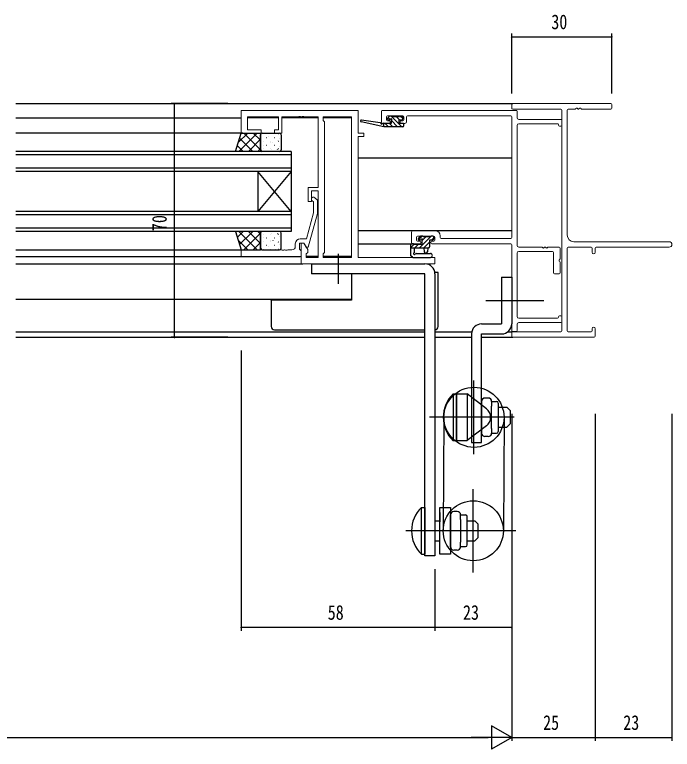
# Model space of a CAD drawing. Units: millimetres, scale not verified. Extents: x -567 to 567, y -403 to 403.
# Drawn here: x 167.7 to 364.6, y -247.9 to -27.8 of the extents above; entities that cross this region are included whole.
import ezdxf
from ezdxf.enums import TextEntityAlignment as Align

# ---------------------------------------------------------------- set-up
doc = ezdxf.new("R2010")
doc.units = ezdxf.units.MM
doc.header["$LTSCALE"] = 2
doc.layers.add('0-2_YKK_11', color=7, linetype='Continuous', lineweight=18)
for name, color, linetype in [('0-3_YKK_12', 2, 'Continuous'), ('0-4_YKK_13', 4, 'Continuous'), ('0-5_YKK_D', 6, 'Continuous')]:
    doc.layers.add(name, color=color, linetype=linetype)
doc.styles.add('ＭＳ ゴシック', font='')
doc.styles.get('ＭＳ ゴシック').set_extended_font_data('MS Gothic')

msp = doc.modelspace()

# ---------------------------------------------------------------- linework, layer by layer
at = {"layer": '0-2_YKK_11'}
for p, q in [((316.522, -54.733), (316.522, -55.763)), ((346.222, -54.433), (316.822, -54.433)), ((346.522, -55.763), (346.522, -54.733)), ((235.522, -56.433), (270.522, -56.433)), ((277.522, -56.733), (277.522, -60.033)), ((317.852, -56.433), (277.822, -56.433)), ((316.822, -56.063), (331.222, -56.063)), ((318.152, -58.633), (318.152, -56.733)), ((331.522, -56.363), (331.522, -122.503)), ((333.152, -93.803), (333.152, -56.363)), ((333.452, -56.063), (335.564, -56.063)), ((336.48, -56.063), (336.564, -56.063)), ((337.48, -56.063), (346.222, -56.063)), ((246.722, -58.363), (237.452, -58.363)), ((246.722, -62.233), (246.722, -58.363)), ((258.522, -79.533), (258.522, -58.363)), ((260.022, -58.363), (268.592, -58.363)), ((268.592, -58.363), (268.592, -100.503)), ((268.592, -58.363), (268.592, -100.503)), ((279.022, -59.233), (279.022, -58.363)), ((279.322, -58.063), (283.922, -58.063)), ((284.222, -58.363), (284.222, -59.233)), ((285.022, -59.833), (285.022, -58.363)), ((285.322, -58.063), (316.222, -58.063)), ((316.522, -58.363), (316.522, -94.503)), ((331.222, -59.133), (318.652, -59.133)), ((331.522, -60.833), (331.522, -59.433)), ((260.452, -99.003), (260.452, -59.863)), ((277.822, -60.333), (279.822, -60.333)), ((279.822, -59.533), (279.322, -59.533)), ((280.122, -60.033), (280.122, -59.833)), ((283.122, -59.833), (283.122, -60.033)), ((283.922, -59.533), (283.422, -59.533)), ((283.422, -60.333), (284.522, -60.333)), ((318.152, -96.933), (318.152, -60.933)), ((318.652, -60.433), (330.222, -60.433)), ((330.522, -60.733), (330.522, -60.833)), ((330.822, -61.133), (331.222, -61.133)), ((245.522, -63.233), (245.522, -62.233)), ((245.522, -62.233), (246.722, -62.233)), ((247.722, -63.233), (245.522, -63.233)), ((270.522, -64.233), (270.522, -100.503)), ((255.522, -79.533), (258.522, -79.533)), ((255.522, -83.733), (255.522, -79.533)), ((258.522, -80.533), (256.522, -80.533)), ((256.522, -80.533), (256.522, -83.733)), ((258.522, -100.503), (258.522, -80.533)), ((256.522, -83.733), (255.522, -83.733)), ((255.042, -94.933), (257.122, -87.172)), ((258.322, -87.33), (255.615, -97.433)), ((286.522, -93.033), (286.522, -96.133)), ((293.622, -92.533), (287.022, -92.533)), ((288.022, -95.333), (288.022, -94.463)), ((288.322, -94.163), (293.192, -94.163)), ((293.492, -94.463), (293.492, -95.333)), ((295.122, -94.503), (295.122, -94.033)), ((251.722, -97.233), (251.722, -96.433)), ((253.222, -94.933), (255.042, -94.933)), ((286.822, -96.433), (289.022, -96.433)), ((289.022, -95.633), (288.322, -95.633)), ((289.322, -96.133), (289.322, -95.933)), ((292.322, -95.933), (292.322, -96.133)), ((293.192, -95.633), (292.622, -95.633)), ((292.622, -96.433), (316.222, -96.433)), ((316.222, -94.803), (295.422, -94.803)), ((316.522, -96.733), (316.522, -122.433)), ((363.707, -95.803), (335.152, -95.803)), ((235.522, -98.233), (247.564, -98.233)), ((235.522, -100.233), (235.522, -98.233)), ((325.564, -97.433), (318.652, -97.433)), ((318.652, -98.733), (328.722, -98.733)), ((326.564, -97.433), (326.48, -97.433)), ((330.722, -97.433), (327.48, -97.433)), ((329.022, -99.033), (329.022, -105.133)), ((331.022, -100.974), (331.022, -97.733)), ((333.152, -122.503), (333.152, -97.733)), ((333.452, -97.433), (340.322, -97.433)), ((340.622, -97.733), (340.622, -98.983)), ((341.522, -98.983), (341.522, -97.733)), ((341.822, -97.433), (363.707, -97.433)), ((253.522, -100.233), (235.522, -100.233)), ((268.592, -100.503), (260.022, -100.503)), ((270.522, -100.503), (293.522, -100.503)), ((293.522, -100.503), (293.522, -102.433)), ((318.152, -118.233), (318.152, -99.233)), ((293.522, -102.433), (253.522, -102.433)), ((331.022, -105.133), (331.022, -101.891)), ((329.322, -105.433), (330.722, -105.433)), ((330.222, -118.733), (318.652, -118.733)), ((330.522, -118.333), (330.522, -118.433)), ((331.222, -118.033), (330.822, -118.033)), ((331.522, -119.733), (331.522, -118.333)), ((318.152, -122.433), (318.152, -120.533)), ((318.652, -120.033), (331.222, -120.033)), ((316.522, -123.103), (316.522, -124.133)), ((316.822, -122.733), (317.852, -122.733)), ((331.222, -122.803), (316.822, -122.803)), ((340.322, -122.803), (333.452, -122.803)), ((340.622, -121.883), (340.622, -122.503)), ((341.522, -124.133), (341.522, -121.883)), ((316.822, -124.433), (341.222, -124.433))]:
    msp.add_line(p, q, dxfattribs=at)
for points in [[(237.452, -58.363), (237.452, -62.233), (241.522, -62.233), (241.522, -63.233), (235.522, -63.233), (235.522, -56.433)], [(270.522, -56.433), (270.522, -63.233), (272.222, -63.233), (272.222, -64.233), (270.522, -64.233)], [(258.522, -58.363), (254.48, -58.363), (254.297, -58.243), (253.747, -58.243), (253.564, -58.363), (253.48, -58.363), (253.297, -58.243), (252.747, -58.243), (252.564, -58.363), (247.722, -58.363), (247.722, -63.233)], [(260.452, -59.863), (260.022, -59.433), (260.022, -58.363)], [(257.122, -87.172), (257.122, -83.882), (256.698, -83.457)], [(257.546, -82.609), (258.322, -83.385), (258.322, -87.33)], [(255.615, -97.433), (255.015, -97.433), (254.322, -96.233), (253.022, -96.233), (253.022, -98.033), (253.222, -98.233), (253.522, -98.533), (253.522, -100.233)], [(253.522, -102.433), (253.522, -96.233), (254.322, -96.233), (255.452, -98.19), (255.452, -99.003), (255.022, -99.433), (255.022, -100.503), (258.522, -100.503)], [(247.564, -98.233), (247.747, -98.353), (248.297, -98.353), (248.48, -98.233), (248.564, -98.233), (248.747, -98.353), (249.297, -98.353), (249.48, -98.233), (250.722, -98.233)], [(260.022, -100.503), (260.022, -99.433), (260.452, -99.003)]]:
    msp.add_lwpolyline(points, dxfattribs=at)
for centre, radius, start, end in [((316.822, -54.733), 0.3, 90, 180), ((346.222, -54.733), 0.3, 360, 90), ((277.822, -56.733), 0.3, 90, 180), ((316.822, -55.763), 0.3, 180, 270), ((317.852, -56.733), 0.3, 360, 90), ((331.222, -56.363), 0.3, 0, 90), ((333.452, -56.363), 0.3, 90, 180), ((335.564, -55.863), 0.2, 270, 336.42182), ((336.022, -56.063), 0.3, 23.57818, 156.42182), ((336.48, -55.863), 0.2, 203.57818, 270), ((336.564, -55.863), 0.2, 270, 336.42182), ((337.022, -56.063), 0.3, 23.57818, 156.42182), ((337.48, -55.863), 0.2, 203.57818, 270), ((346.222, -55.763), 0.3, 270, 0), ((279.322, -58.363), 0.3, 90, 180), ((279.322, -59.233), 0.3, 180, 270), ((283.922, -58.363), 0.3, 0, 90), ((283.922, -59.233), 0.3, 270, 0), ((285.322, -58.363), 0.3, 90, 180), ((316.222, -58.363), 0.3, 360, 90), ((318.652, -58.633), 0.5, 180, 270), ((331.222, -59.433), 0.3, 360, 90), ((277.822, -60.033), 0.3, 180, 270), ((279.822, -59.833), 0.3, 0, 90), ((279.822, -60.033), 0.3, 270, 360), ((283.422, -59.833), 0.3, 90, 180), ((283.422, -60.033), 0.3, 180, 270), ((284.522, -59.833), 0.5, 270, 0), ((318.652, -60.933), 0.5, 90, 180), ((330.222, -60.733), 0.3, 0, 90), ((330.822, -60.833), 0.3, 180, 270), ((331.222, -60.833), 0.3, 270, 0), ((257.122, -83.033), 0.6, 44.99999, 225.00001), ((287.022, -93.033), 0.5, 90, 180), ((288.322, -94.463), 0.3, 90, 180), ((293.192, -94.463), 0.3, 0, 90), ((293.622, -94.033), 1.5, 0, 90), ((295.422, -94.503), 0.3, 180, 270), ((316.222, -94.503), 0.3, 270, 0), ((335.152, -93.803), 2, 180, 270), ((253.222, -96.433), 1.5, 90.00001, 179.99999), ((286.822, -96.133), 0.3, 180, 270), ((288.322, -95.333), 0.3, 180, 270), ((289.022, -95.933), 0.3, 0, 90), ((289.022, -96.133), 0.3, 270, 0), ((292.622, -95.933), 0.3, 90, 180), ((292.622, -96.133), 0.3, 180, 270), ((293.192, -95.333), 0.3, 270, 360), ((316.222, -96.733), 0.3, 360, 90), ((363.707, -96.618), 0.815, 270, 90), ((250.722, -97.233), 1, 270.00001, 359.99999), ((318.652, -96.933), 0.5, 180, 270), ((318.652, -99.233), 0.5, 90, 180), ((325.564, -97.633), 0.2, 23.57818, 90), ((326.022, -97.433), 0.3, 203.57818, 336.42182), ((326.48, -97.633), 0.2, 90, 156.42182), ((326.564, -97.633), 0.2, 23.57818, 90), ((327.022, -97.433), 0.3, 203.57818, 336.42182), ((327.48, -97.633), 0.2, 90, 156.42182), ((328.722, -99.033), 0.3, 0, 90), ((330.722, -97.733), 0.3, 360, 90), ((333.452, -97.733), 0.3, 90, 180), ((340.322, -97.733), 0.3, 360, 90), ((341.072, -98.983), 0.45, 180, 0), ((341.822, -97.733), 0.3, 90, 180), ((331.022, -101.433), 0.3, 113.57818, 246.42182), ((330.822, -100.974), 0.2, 293.57818, 360), ((330.822, -101.891), 0.2, 0, 66.42182), ((329.322, -105.133), 0.3, 180, 270), ((330.722, -105.133), 0.3, 270, 0), ((318.652, -118.233), 0.5, 180, 270), ((330.222, -118.433), 0.3, 270, 0), ((330.822, -118.333), 0.3, 90, 180), ((331.222, -118.333), 0.3, 0, 90), ((318.652, -120.533), 0.5, 90, 180), ((331.222, -119.733), 0.3, 270, 0), ((316.822, -122.433), 0.3, 180, 270), ((316.822, -123.103), 0.3, 90, 180), ((317.852, -122.433), 0.3, 270, 0), ((331.222, -122.503), 0.3, 270, 360), ((333.452, -122.503), 0.3, 180, 270), ((340.322, -122.503), 0.3, 270, 360), ((341.072, -121.883), 0.45, 0, 180), ((316.822, -124.133), 0.3, 180, 270), ((341.222, -124.133), 0.3, 270, 0)]:
    msp.add_arc(centre, radius, start, end, dxfattribs=at)
at = {"layer": '0-3_YKK_12'}
for p, q in [((168.022, -54.433), (316.822, -54.433)), ((168.022, -58.633), (235.522, -58.633)), ((246.72, -58.633), (237.453, -58.633)), ((258.52, -58.633), (247.723, -58.633)), ((268.59, -58.633), (260.023, -58.633)), ((236.022, -63.233), (168.022, -63.233)), ((250.522, -68.733), (168.022, -68.733)), ((250.522, -69.733), (168.022, -69.733)), ((250.522, -68.733), (250.522, -74.733)), ((270.522, -70.633), (316.522, -70.633)), ((250.522, -73.733), (168.022, -73.733)), ((250.522, -74.733), (168.022, -74.733)), ((250.522, -86.733), (240.522, -74.733)), ((250.522, -74.733), (240.522, -86.733)), ((240.522, -74.733), (240.522, -86.733)), ((250.522, -74.733), (250.522, -86.733)), ((250.522, -86.733), (168.022, -86.733)), ((250.522, -87.733), (168.022, -87.733)), ((250.522, -86.733), (250.522, -92.733)), ((250.522, -91.733), (168.022, -91.733)), ((250.522, -92.733), (168.022, -92.733)), ((316.522, -92.533), (270.522, -92.533)), ((270.522, -96.433), (286.822, -96.433)), ((168.022, -98.233), (241.224, -98.233)), ((168.022, -100.233), (253.222, -100.233)), ((258.52, -100.233), (255.023, -100.233)), ((268.59, -100.233), (260.023, -100.233)), ((168.022, -102.433), (253.96, -102.433)), ((268.592, -105.433), (268.592, -113.032)), ((168.022, -113.032), (268.592, -113.032)), ((168.022, -122.803), (290.522, -122.803)), ((293.522, -122.803), (304.589, -122.803)), ((315.361, -122.803), (316.522, -122.803)), ((168.022, -124.433), (290.522, -124.433)), ((293.522, -124.433), (304.522, -124.433)), ((307.522, -124.433), (316.822, -124.433))]:
    msp.add_line(p, q, dxfattribs=at)
at = {"layer": '0-4_YKK_13'}
for p, q in [((277.11, -60.159), (271.568, -59.336)), ((279.91, -58.22), (279.41, -58.72)), ((280.15, -59.165), (279.558, -58.573)), ((279.622, -59.233), (279.961, -59.233)), ((280.722, -58.133), (280.122, -58.133)), ((283.665, -61.333), (280.465, -58.133)), ((282.922, -58.333), (280.922, -58.333)), ((282.912, -59.233), (282.012, -58.333)), ((283.622, -58.133), (283.122, -58.133)), ((283.922, -58.896), (283.159, -58.133)), ((283.922, -58.933), (283.922, -58.433)), ((278.224, -61.333), (271.463, -59.926)), ((280.422, -60.333), (278.224, -60.333)), ((278.277, -61.333), (278.224, -61.28)), ((283.922, -61.333), (278.224, -61.333)), ((279.624, -61.333), (278.624, -60.333)), ((280.971, -61.333), (279.971, -60.333)), ((280.422, -59.694), (280.422, -60.333)), ((282.318, -61.333), (280.489, -59.504)), ((283.922, -60.333), (282.822, -60.333)), ((284.2, -60.521), (284.033, -60.354)), ((284.222, -61.033), (284.222, -60.633)), ((233.788, -68.733), (235.522, -63.233)), ((234.613, -66.119), (237.498, -63.233)), ((234.827, -68.733), (240.327, -63.233)), ((235.522, -63.233), (241.307, -63.233)), ((241.307, -68.233), (236.307, -63.233)), ((241.307, -65.405), (239.135, -63.233)), ((241.307, -63.233), (241.307, -68.733)), ((241.307, -68.233), (241.307, -63.733)), ((241.807, -63.233), (247.022, -63.233)), ((242.068, -63.389), (242.105, -63.389)), ((244.348, -63.389), (244.385, -63.389)), ((245.892, -63.388), (245.899, -63.385)), ((246.628, -63.389), (246.665, -63.389)), ((247.522, -63.733), (247.522, -68.233)), ((238.978, -68.733), (235.032, -64.787)), ((237.655, -68.733), (241.307, -65.081)), ((241.345, -65.547), (241.407, -65.506)), ((241.459, -64.957), (241.466, -64.955)), ((242.068, -65.631), (242.105, -65.631)), ((243.136, -64.6), (243.174, -64.6)), ((243.799, -64.129), (243.806, -64.126)), ((244.348, -65.631), (244.385, -65.631)), ((245.416, -64.6), (245.454, -64.6)), ((246.341, -65.359), (246.348, -65.357)), ((246.628, -65.631), (246.665, -65.631)), ((246.964, -64.767), (247.026, -64.725)), ((236.15, -68.733), (234.354, -66.938)), ((240.484, -68.733), (241.307, -67.91)), ((242.068, -67.874), (242.105, -67.874)), ((242.191, -66.829), (242.198, -66.826)), ((243.136, -66.842), (243.174, -66.842)), ((244.284, -66.088), (244.291, -66.085)), ((244.348, -67.874), (244.385, -67.874)), ((244.733, -68.059), (244.74, -68.057)), ((244.947, -66.102), (245.009, -66.06)), ((245.416, -66.842), (245.454, -66.842)), ((246.3, -68.144), (246.363, -68.103)), ((246.628, -67.874), (246.665, -67.874)), ((247.073, -67.231), (247.08, -67.228)), ((241.307, -68.733), (233.788, -68.733)), ((247.022, -68.733), (241.807, -68.733)), ((241.307, -92.733), (233.788, -92.733)), ((233.788, -92.733), (235.522, -98.233)), ((236.15, -92.733), (234.354, -94.528)), ((234.827, -92.733), (240.327, -98.233)), ((238.978, -92.733), (235.032, -96.679)), ((241.307, -93.233), (236.307, -98.233)), ((237.655, -92.733), (241.307, -96.385)), ((240.484, -92.733), (241.307, -93.556)), ((241.307, -98.233), (241.307, -92.733)), ((241.307, -93.233), (241.307, -97.733)), ((247.022, -92.733), (241.807, -92.733)), ((242.068, -93.593), (242.105, -93.593)), ((242.191, -94.637), (242.198, -94.64)), ((243.136, -94.624), (243.174, -94.624)), ((244.348, -93.593), (244.385, -93.593)), ((244.733, -93.407), (244.74, -93.409)), ((245.416, -94.624), (245.454, -94.624)), ((246.3, -93.322), (246.363, -93.363)), ((246.628, -93.593), (246.665, -93.593)), ((247.073, -94.235), (247.08, -94.238)), ((247.522, -97.733), (247.522, -93.233)), ((289.11, -94.25), (288.61, -94.75)), ((289.691, -94.163), (288.647, -95.207)), ((292.185, -94.363), (288.885, -97.663)), ((289.922, -94.163), (289.322, -94.163)), ((290.838, -94.363), (289.859, -95.342)), ((292.222, -94.363), (290.122, -94.363)), ((292.381, -94.167), (292.226, -94.322)), ((292.922, -94.163), (292.422, -94.163)), ((293.222, -94.963), (293.222, -94.463)), ((234.613, -95.347), (237.498, -98.233)), ((241.307, -96.061), (239.135, -98.233)), ((241.345, -95.919), (241.407, -95.96)), ((241.459, -96.509), (241.466, -96.511)), ((242.068, -95.835), (242.105, -95.835)), ((243.136, -96.866), (243.174, -96.866)), ((244.284, -95.378), (244.291, -95.381)), ((244.348, -95.835), (244.385, -95.835)), ((244.947, -95.364), (245.009, -95.406)), ((245.416, -96.866), (245.454, -96.866)), ((246.341, -96.107), (246.348, -96.109)), ((246.628, -95.835), (246.665, -95.835)), ((246.964, -96.699), (247.026, -96.741)), ((287.294, -96.56), (286.222, -97.632)), ((286.222, -96.763), (286.222, -99.725)), ((287.122, -96.463), (286.522, -96.463)), ((288.538, -96.663), (287.538, -97.663)), ((288.822, -95.263), (289.161, -95.263)), ((292.022, -95.873), (290.232, -97.663)), ((292.022, -97.163), (292.022, -95.263)), ((292.022, -95.263), (292.922, -95.263)), ((293.222, -94.673), (292.632, -95.263)), ((235.522, -98.233), (241.307, -98.233)), ((241.807, -98.233), (247.022, -98.233)), ((242.068, -98.078), (242.105, -98.078)), ((243.799, -97.337), (243.806, -97.34)), ((244.348, -98.078), (244.385, -98.078)), ((245.892, -98.078), (245.899, -98.081)), ((246.628, -98.078), (246.665, -98.078)), ((286.222, -97.663), (291.522, -97.663)), ((287.422, -98.843), (287.422, -97.663)), ((290.222, -97.663), (290.324, -98.807)), ((291.422, -97.663), (291.32, -98.807)), ((292.018, -97.224), (291.583, -97.659)), ((264.524, -99.433), (264.524, -108.433)), ((286.837, -100.465), (286.406, -100.113)), ((287.027, -100.533), (292.206, -100.533)), ((287.958, -99.333), (292.206, -99.333)), ((256.524, -102.433), (290.524, -102.433)), ((256.524, -102.433), (256.524, -105.433)), ((290.524, -105.433), (256.524, -105.433)), ((290.524, -189.933), (290.524, -105.433)), ((293.522, -105.033), (293.495, -105.033)), ((294.522, -105.033), (293.522, -105.033)), ((293.524, -105.433), (293.524, -189.933)), ((294.522, -121.233), (294.522, -105.033)), ((313.524, -106.433), (316.524, -106.433)), ((313.524, -106.433), (313.524, -120.433)), ((316.524, -106.433), (316.524, -120.433)), ((244.522, -113.333), (244.522, -121.233)), ((268.522, -113.032), (268.522, -113.333)), ((308.752, -113.433), (326.13, -113.433)), ((307.524, -120.433), (313.524, -120.433)), ((245.522, -122.233), (290.522, -122.233)), ((304.524, -123.433), (304.524, -155.933)), ((307.524, -155.933), (307.524, -123.433)), ((307.524, -123.433), (313.524, -123.433)), ((305.224, -159.433), (305.224, -137.433)), ((299.024, -141.433), (299.024, -155.433)), ((299.024, -141.433), (300.024, -141.433)), ((300.024, -155.433), (300.024, -141.433)), ((300.024, -141.433), (300.024, -155.433)), ((300.024, -141.433), (303.224, -141.433)), ((308.96, -145.86), (303.224, -141.433)), ((303.224, -141.433), (303.224, -155.433)), ((303.224, -142.98), (303.224, -145.73)), ((309.524, -142.659), (308.524, -142.659)), ((307.524, -143.659), (307.524, -153.206)), ((310.524, -143.659), (310.524, -145.046)), ((310.524, -143.683), (312.024, -143.683)), ((310.524, -151.819), (310.524, -145.046)), ((312.524, -144.183), (312.524, -152.683)), ((312.524, -145.433), (315.024, -145.433)), ((315.024, -145.433), (316.024, -146.433)), ((316.024, -146.433), (316.024, -150.433)), ((317.256, -148.433), (291.938, -148.433)), ((296.224, -148.38), (296.024, -182.38)), ((314.224, -148.486), (314.024, -182.486)), ((308.96, -151.005), (303.224, -155.433)), ((304.524, -151.135), (304.524, -153.885)), ((310.524, -151.819), (310.524, -153.206)), ((312.524, -151.433), (315.024, -151.433)), ((315.024, -151.433), (316.024, -150.433)), ((310.524, -153.183), (312.024, -153.183)), ((299.024, -155.433), (300.024, -155.433)), ((300.024, -155.433), (303.224, -155.433)), ((304.524, -155.933), (307.524, -155.933)), ((309.524, -154.206), (308.524, -154.206)), ((305.024, -194.933), (305.024, -169.933)), ((289.524, -189.433), (289.524, -175.433)), ((289.524, -175.433), (290.524, -175.433)), ((290.524, -175.433), (290.524, -189.433)), ((295.024, -189.433), (295.024, -175.433)), ((295.024, -175.433), (298.224, -175.433)), ((298.224, -175.433), (298.224, -189.433)), ((295.024, -176.98), (295.024, -179.73)), ((298.224, -187.206), (298.224, -177.659)), ((300.224, -176.659), (299.224, -176.659)), ((301.224, -179.046), (301.224, -177.659)), ((301.224, -177.683), (302.724, -177.683)), ((303.224, -186.683), (303.224, -178.183)), ((293.524, -179.433), (295.024, -179.433)), ((301.224, -179.046), (301.224, -185.819)), ((303.224, -179.433), (305.524, -179.433)), ((305.524, -179.433), (306.524, -180.433)), ((307.193, -182.433), (284.785, -182.433)), ((317.724, -182.433), (293.164, -182.433)), ((293.524, -185.433), (295.024, -185.433)), ((301.224, -187.206), (301.224, -185.819)), ((303.224, -185.433), (305.524, -185.433)), ((300.224, -188.206), (299.224, -188.206)), ((301.224, -187.183), (302.724, -187.183)), ((289.524, -189.433), (290.524, -189.433)), ((293.524, -189.933), (290.524, -189.933)), ((298.224, -189.433), (295.024, -189.433))]:
    msp.add_line(p, q, dxfattribs=at)
for points in [[(282.822, -60.333), (282.822, -59.233), (283.622, -59.233)], [(278.224, -61.333), (278.224, -60.333), (278.137, -60.319)], [(289.622, -95.724), (289.622, -96.663), (287.322, -96.663)], [(268.522, -113.333), (245.522, -113.333), (244.522, -113.333), (244.522, -113.032)], [(305.524, -185.433), (306.524, -184.433), (306.524, -180.433)]]:
    msp.add_lwpolyline(points, dxfattribs=at)
for centre in [(305.224, -148.433), (305.024, -182.433)]:
    msp.add_circle(centre, 9, dxfattribs=at)
for centre, radius, start, end in [((271.524, -59.633), 0.3, 81.55064, 258.25019), ((279.622, -58.933), 0.3, 135, 270), ((280.122, -58.433), 0.3, 90, 135), ((279.961, -58.933), 0.3, 270, 326.94427), ((280.422, -59.233), 0.25, 303.05573, 146.94427), ((280.722, -59.694), 0.3, 123.05573, 180), ((280.722, -58.333), 0.2, 0, 90), ((283.122, -58.333), 0.2, 90, 180), ((283.622, -58.433), 0.3, 0, 90), ((283.622, -58.933), 0.3, 270, 0), ((277.066, -60.456), 0.3, 21.55064, 81.55064), ((277.624, -60.235), 0.3, 201.55064, 320.80246), ((278.089, -60.615), 0.3, 80.80246, 140.80246), ((283.922, -60.633), 0.3, 0, 90), ((283.922, -61.033), 0.3, 270, 0), ((241.807, -63.733), 0.5, 90, 180), ((247.022, -63.733), 0.5, 0, 90), ((241.807, -68.233), 0.5, 180, 270), ((247.022, -68.233), 0.5, 270, 0), ((241.807, -93.233), 0.5, 90, 180), ((247.022, -93.233), 0.5, 0, 90), ((289.322, -94.463), 0.3, 90, 135), ((289.922, -94.363), 0.2, 0, 90), ((292.422, -94.363), 0.2, 90, 180), ((292.922, -94.463), 0.3, 0, 90), ((286.522, -96.763), 0.3, 90, 180), ((287.122, -96.663), 0.2, 0, 90), ((288.822, -94.963), 0.3, 135, 270), ((289.161, -94.963), 0.3, 270, 326.94427), ((289.622, -95.263), 0.25, 303.05573, 146.94427), ((289.922, -95.724), 0.3, 123.05573, 180), ((292.922, -94.963), 0.3, 270, 0), ((241.807, -97.733), 0.5, 180, 270), ((247.022, -97.733), 0.5, 270, 0), ((287.122, -98.843), 0.3, 300, 0), ((290.822, -98.763), 0.5, 185.09207, 354.90793), ((291.522, -97.163), 0.5, 270, 0), ((286.722, -99.725), 0.5, 180, 230.76546), ((287.027, -100.233), 0.3, 230.76546, 270), ((287.422, -99.363), 0.3, 120, 333.25632), ((287.958, -99.633), 0.3, 90, 153.25632), ((292.206, -99.933), 0.6, 270, 90), ((290.524, -105.433), 3, 0, 90), ((307.524, -123.433), 3, 90, 180), ((313.524, -120.433), 3, 270, 0), ((245.522, -121.233), 1, 180, 270), ((293.522, -121.233), 1, 270, 0), ((305.691, -148.433), 9.667, 133.60284, 226.39716), ((308.524, -143.659), 1, 90, 180), ((309.524, -143.659), 1, 0, 90), ((312.024, -144.183), 0.5, 0, 90), ((306.974, -148.433), 3.25, 307.66316, 52.33684), ((308.524, -153.206), 1, 180, 270), ((309.524, -153.206), 1, 270, 0), ((312.024, -152.683), 0.5, 270, 0), ((296.191, -182.433), 9.667, 133.60284, 226.39716), ((299.224, -177.659), 1, 90, 180), ((300.224, -177.659), 1, 0, 90), ((302.724, -178.183), 0.5, 0, 90), ((302.724, -186.683), 0.5, 270, 0), ((299.224, -187.206), 1, 180, 270), ((300.224, -187.206), 1, 270, 0)]:
    msp.add_arc(centre, radius, start, end, dxfattribs=at)
msp.add_ellipse((268.424, -107.733), major_axis=(0, 5.6), ratio=0.022664, start_param=2.8125345, end_param=3.1415927, dxfattribs=at)
at = {"layer": '0-5_YKK_D'}
for p, q in [((316.522, -51.433), (316.522, -33.433)), ((316.522, -34.433), (346.522, -34.433)), ((346.522, -51.433), (346.522, -33.433)), ((231.522, -54.433), (214.522, -54.433)), ((215.522, -124.433), (215.522, -54.433)), ((231.522, -124.433), (214.522, -124.433)), ((235.522, -128.433), (235.522, -212.433)), ((316.522, -147.433), (316.522, -245.433)), ((316.522, -147.433), (316.522, -245.433)), ((341.522, -147.433), (341.522, -245.433)), ((341.522, -147.433), (341.522, -245.433)), ((364.522, -147.433), (364.522, -245.433)), ((293.522, -193.933), (293.522, -212.433)), ((293.522, -194.933), (293.522, -212.433)), ((316.522, -193.933), (316.522, -212.433)), ((293.522, -211.433), (235.522, -211.433)), ((316.522, -211.433), (293.522, -211.433)), ((310.46, -240.933), (310.46, -247.933)), ((316.522, -244.433), (310.46, -240.933)), ((23.522, -244.433), (309.522, -244.433)), ((316.522, -244.433), (304.398, -244.433)), ((316.522, -244.433), (310.46, -247.933)), ((316.522, -244.433), (341.522, -244.433)), ((341.522, -244.433), (364.522, -244.433))]:
    msp.add_line(p, q, dxfattribs=at)
for centre, start, end in [((316.522, -34.433), 0, 180), ((316.522, -34.433), 180, 0), ((346.522, -34.433), 0, 180), ((346.522, -34.433), 180, 0), ((215.522, -54.433), 90, 270), ((215.522, -54.433), 270, 90), ((215.522, -124.433), 90, 270), ((215.522, -124.433), 270, 90), ((235.522, -211.433), 0, 180), ((293.522, -211.433), 0, 180), ((293.522, -211.433), 0, 180), ((316.522, -211.433), 0, 180), ((235.522, -211.433), 180, 0), ((293.522, -211.433), 180, 0), ((293.522, -211.433), 180, 0), ((316.522, -211.433), 180, 0), ((341.522, -244.433), 0, 180), ((341.522, -244.433), 0, 180), ((364.522, -244.433), 0, 180), ((341.522, -244.433), 180, 0), ((341.522, -244.433), 180, 0), ((364.522, -244.433), 180, 0)]:
    msp.add_arc(centre, 0.106, start, end, dxfattribs=at)

# ---------------------------------------------------------------- texts
at = {"layer": '0-5_YKK_D', "style": 'ＭＳ ゴシック', "width": 0.8}
for s, p in [('30', (328.391, -33.433)), ('58', (261.427, -210.433)), ('23', (301.94, -210.433)), ('25', (325.94, -243.433)), ('23', (349.94, -243.433))]:
    msp.add_text(s, height=4.399, dxfattribs=at).set_placement(p, align=Align.BOTTOM_LEFT)
msp.add_text('70', height=4.399, rotation=90, dxfattribs=at).set_placement((214.522, -92.624), align=Align.BOTTOM_LEFT)

doc.saveas('drawing.dxf')
